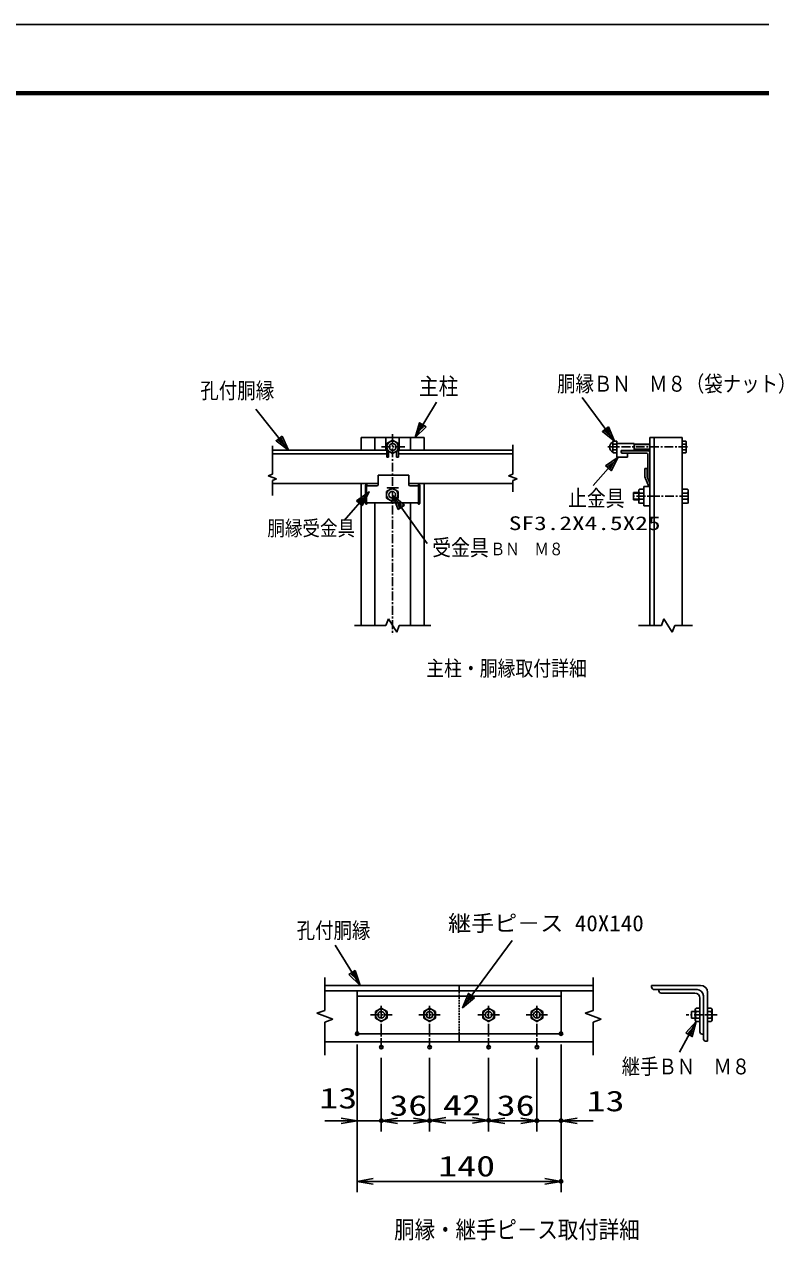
# Model space of a CAD drawing. Units: millimetres, scale not verified. Extents: x -4455 to 4455, y -3150 to 3150.
# Drawn here: x 369 to 2425, y -286 to 3150 of the extents above; entities that cross this region are included whole.
import ezdxf
from ezdxf.enums import TextEntityAlignment as Align

# ---------------------------------------------------------------- set-up
doc = ezdxf.new("R2010")
doc.units = ezdxf.units.MM
doc.header["$LTSCALE"] = 20
doc.header["$PDMODE"] = 32
doc.header["$PDSIZE"] = 10
doc.linetypes.add('USER2', pattern=[2, 1.25, -0.25, 0.25, -0.25])
doc.linetypes.add('USER3', pattern=[0.375, 0.25, -0.125])
for name, color, linetype, lineweight in [('0-0_1', 7, 'Continuous', 25), ('0-1_2', 7, 'Continuous', 25), ('0-2_0', 4, 'Continuous', 25), ('0-4_EXTCNT-LMEC0', 2, 'Continuous', 25), ('0-7_WAKU', 7, 'Continuous', 25)]:
    doc.layers.add(name, color=color, linetype=linetype, lineweight=lineweight)
doc.layers.add('0-5_DEFPOINTS', color=7, linetype='Continuous')
doc.styles.add('ＭＳ ゴシック', font='')
doc.styles.get('ＭＳ ゴシック').set_extended_font_data('MS Gothic')

# ---------------------------------------------------------------- blocks, each defined once
blk = doc.blocks.new('DARROWS')
at = {"layer": '0-2_0', "color": 2}
blk.add_line((0, 0), (-19.982, 0), dxfattribs=at)
blk.add_lwpolyline([(-20, -3.333), (0, 0), (-20, 3.333)], dxfattribs=at)
blk = doc.blocks.new('C54')
at = {"layer": '0-0_1', "color": 4}
blk.add_line((134851.1, 104894.6), (133050.8, 107334.7), dxfattribs=at)
blk.add_lwpolyline([(134521.3, 105695.2), (134851.1, 104894.6), (134183.4, 105445.9)], close=True, dxfattribs=at)
blk.add_lwpolyline([(134436.8, 105632.9), (134601.7, 105232.6), (134267.9, 105508.2)], dxfattribs=at)
blk = doc.blocks.new('C52')
at = {"layer": '0-0_1', "color": 4}
blk.add_line((123707.5, 105095.7), (124907.8, 107079.9), dxfattribs=at)
blk.add_lwpolyline([(124322, 105705.7), (123707.5, 105095.7), (123962.6, 105923.1)], close=True, dxfattribs=at)
blk.add_lwpolyline([(124232.1, 105760.1), (123924.9, 105455.1), (124052.5, 105868.8)], dxfattribs=at)
blk = doc.blocks.new('C51')
at = {"layer": '0-0_1', "color": 4}
blk.add_line((116624.1, 104388.2), (114811.1, 106684), dxfattribs=at)
blk.add_lwpolyline([(116268.3, 105177.6), (116624.1, 104388.2), (115938.7, 104917.3)], close=True, dxfattribs=at)
blk.add_lwpolyline([(116185.9, 105112.5), (116363.8, 104717.8), (116021.1, 104982.3)], dxfattribs=at)
blk = doc.blocks.new('C53')
at = {"layer": '0-0_1', "color": 4}
blk.add_line((135061, 104010.5), (133661.3, 102411.8), dxfattribs=at)
blk.add_lwpolyline([(134349.7, 103516.8), (135061, 104010.5), (134665.7, 103240.2)], close=True, dxfattribs=at)
blk.add_lwpolyline([(134428.7, 103447.7), (134784.4, 103694.5), (134586.7, 103309.3)], dxfattribs=at)

msp = doc.modelspace()

# ---------------------------------------------------------------- linework, layer by layer
at = {"layer": '0-0_1'}
for p, q in [((1485.4, 1995.98), (1309.32, 1995.98)), ((1309.32, 1995.98), (1309.32, 1960.61)), ((1347.89, 1995.98), (1347.89, 1960.61)), ((1378.74, 1960.61), (1378.74, 1995.98)), ((1415.98, 1960.61), (1415.98, 1995.98)), ((1446.83, 1995.98), (1446.83, 1960.61)), ((1485.4, 1995.98), (1485.4, 1960.61)), ((2116.4, 1995.98), (2116.4, 1470.99)), ((2206.4, 1995.98), (2116.4, 1995.98)), ((2128.4, 1995.98), (2128.4, 1470.99)), ((2206.4, 1995.98), (2206.4, 1470.99)), ((1381.23, 1960.61), (1061.4, 1960.61)), ((1397.36, 1988.42), (1381.23, 1979.11)), ((1381.23, 1979.11), (1381.23, 1941.72)), ((1413.49, 1979.11), (1397.36, 1988.42)), ((1413.49, 1941.72), (1413.49, 1979.11)), ((1733.32, 1960.61), (1413.49, 1960.61)), ((2072.19, 1979.9), (2023.97, 1979.9)), ((2072.19, 1959.81), (2036.02, 1959.81)), ((2036.03, 1955.79), (2036.02, 1959.81)), ((2112.38, 1958.8), (2036.02, 1958.8)), ((2072.19, 1979.9), (2072.19, 1959.81)), ((1381.23, 1950.82), (1061.4, 1950.82)), ((1386.23, 1941.72), (1381.23, 1941.72)), ((1386.23, 1957.6), (1386.23, 1941.72)), ((1408.49, 1941.72), (1408.49, 1957.6)), ((1413.49, 1941.72), (1408.49, 1941.72)), ((1733.32, 1950.82), (1413.49, 1950.82)), ((2023.97, 1953.78), (2023.97, 1941.72)), ((2023.97, 1941.72), (2054.11, 1941.72)), ((2107.36, 1952.77), (2039.04, 1952.77)), ((2054.11, 1941.72), (2054.11, 1952.77)), ((2110.37, 1949.76), (2110.37, 1881.44)), ((2108.36, 1909.57), (2102.33, 1909.57)), ((2102.33, 1909.57), (2102.33, 1886.25)), ((2108.36, 1909.57), (2108.36, 1887.47)), ((1356.46, 1868.03), (1061.4, 1868.03)), ((1309.32, 1868.03), (1309.32, 1470.98)), ((1733.32, 1868.03), (1442.88, 1868.03)), ((1485.4, 1868.03), (1485.4, 1470.98)), ((2099.78, 1859.04), (2099.78, 1805.7)), ((2116.4, 1859.04), (2099.78, 1859.04)), ((2102.33, 1886.25), (2113.79, 1859.04)), ((2108.36, 1887.47), (2116.4, 1868.37)), ((2116.4, 1878.43), (2113.38, 1878.43)), ((1380.28, 1827.11), (1396.41, 1817.8)), ((1396.41, 1817.8), (1412.54, 1827.11)), ((2085.11, 1843.04), (2070.44, 1843.04)), ((2070.44, 1843.04), (2070.44, 1821.7)), ((2085.11, 1821.7), (2070.44, 1821.7)), ((2085.11, 1846.7), (2085.11, 1818.04)), ((2099.78, 1852.37), (2087.51, 1852.37)), ((2099.78, 1841.04), (2087.51, 1841.04)), ((2099.78, 1823.7), (2087.51, 1823.7)), ((2221.37, 1852.37), (2206.44, 1852.37)), ((2221.35, 1841.04), (2206.44, 1841.04)), ((2221.37, 1823.7), (2206.44, 1823.7)), ((2223.77, 1846.71), (2223.77, 1818.02)), ((1347.89, 1813.3), (1347.89, 1470.99)), ((1446.83, 1813.3), (1446.83, 1470.99)), ((2099.78, 1812.37), (2087.51, 1812.37)), ((2116.4, 1805.7), (2099.78, 1805.7)), ((2221.41, 1812.37), (2206.44, 1812.37)), ((1208.12, 465.43), (1958.12, 465.43)), ((1208.12, 450.43), (1958.12, 450.43)), ((1298.12, 330.43), (1298.12, 450.43)), ((1583.12, 450.43), (1583.12, 465.43)), ((1868.12, 330.43), (1868.12, 450.43)), ((1298.12, 435.43), (1868.12, 435.43)), ((1381.75, 392.24), (1365.62, 401.56)), ((1381.75, 373.62), (1381.75, 392.24)), ((1516.75, 373.62), (1516.75, 392.24)), ((1681.75, 373.62), (1681.75, 392.24)), ((1816.75, 392.24), (1800.62, 401.56)), ((1816.75, 373.62), (1816.75, 392.24)), ((2243.13, 392.24), (2232.91, 392.24)), ((2256.03, 401.56), (2246.13, 401.56)), ((2256.03, 392.24), (2246.13, 392.24)), ((2287.81, 401.56), (2277.66, 401.56)), ((2287.66, 392.24), (2277.66, 392.24)), ((2290.72, 396.94), (2290.72, 369.01)), ((1349.5, 373.62), (1365.62, 364.31)), ((1365.62, 364.31), (1381.75, 373.62)), ((1784.5, 373.62), (1800.62, 364.31)), ((1800.62, 364.31), (1816.75, 373.62)), ((2243.13, 373.62), (2232.91, 373.62)), ((2256.03, 373.62), (2246.13, 373.62)), ((2256.03, 364.31), (2246.14, 364.31)), ((2287.77, 373.62), (2277.66, 373.62)), ((2287.7, 364.31), (2277.66, 364.31)), ((1298.12, 330.43), (1868.12, 330.43)), ((1583.12, 307.93), (1583.12, 330.43)), ((1208.12, 307.93), (1958.12, 307.93))]:
    msp.add_line(p, q, dxfattribs=at)
at = {"layer": '0-0_1', "color": 4, "linetype": 'USER2'}
for p, q in [((1397.36, 2005.92), (1397.36, 1445.52)), ((1431.6, 1969.8), (1363.65, 1969.8)), ((2221.78, 1969.86), (1998.52, 1969.85)), ((2223.77, 1832.37), (2067.47, 1832.37)), ((1365.62, 292.93), (1365.62, 412.93)), ((1500.62, 292.93), (1500.62, 412.93)), ((1665.62, 292.93), (1665.62, 412.93)), ((1800.62, 292.93), (1800.62, 412.93)), ((1335.62, 382.93), (1395.62, 382.93)), ((1470.62, 382.93), (1530.62, 382.93)), ((1695.62, 382.93), (1635.62, 382.93)), ((1830.62, 382.93), (1770.62, 382.93)), ((2304.86, 382.93), (2218.04, 382.93))]:
    msp.add_line(p, q, dxfattribs=at)
at = {"layer": '0-0_1', "color": 4}
for p, q in [((1061.4, 1972.77), (1061.4, 1908.67)), ((1733.32, 1975.65), (1733.32, 1904.67)), ((1049.66, 1889.13), (1061.4, 1893.41)), ((1721.57, 1889.13), (1733.32, 1893.41)), ((1733.32, 1900.39), (1733.32, 1893.41)), ((1049.66, 1889.13), (1073.15, 1880.58)), ((1073.15, 1880.58), (1061.4, 1876.31)), ((1721.57, 1889.13), (1745.06, 1880.58)), ((1745.06, 1880.58), (1733.32, 1876.31)), ((1733.32, 1876.31), (1733.32, 1844.05)), ((1397.36, 1835.36), (1493.7, 1700.08)), ((1397.36, 1835.36), (1413.15, 1795.05)), ((1430.26, 1807.22), (1397.36, 1835.36)), ((2085.11, 1840.9), (2070.44, 1840.9)), ((2085.11, 1823.84), (2070.44, 1823.84)), ((1409.53, 1818.25), (1417.43, 1798.09)), ((1425.98, 1804.18), (1409.53, 1818.25)), ((1413.15, 1795.05), (1430.26, 1807.22)), ((1378.74, 1470.98), (1385.51, 1489.61)), ((1409.21, 1452.36), (1385.51, 1489.61)), ((2148.51, 1470.98), (2155.29, 1489.61)), ((2178.98, 1452.36), (2155.29, 1489.61)), ((1378.74, 1470.98), (1290.7, 1470.98)), ((1409.21, 1452.36), (1415.98, 1470.98)), ((1504.02, 1470.98), (1415.98, 1470.98)), ((2148.51, 1470.98), (2084.53, 1470.98)), ((2178.98, 1452.36), (2185.76, 1470.98)), ((2235.09, 1470.99), (2185.76, 1470.98)), ((1592.84, 403.17), (1731.38, 590.56)), ((1306.13, 465.43), (1236.87, 577.91)), ((1208.12, 395.56), (1208.12, 487.93)), ((1275.17, 495.69), (1293.05, 506.7)), ((1185.62, 387.37), (1208.12, 395.56)), ((1185.62, 387.37), (1230.62, 370.99)), ((1935.62, 387.37), (1980.62, 370.99)), ((1208.12, 362.8), (1230.62, 370.99)), ((1208.12, 270.43), (1208.12, 362.8)), ((1958.12, 362.8), (1980.62, 370.99)), ((1958.12, 270.43), (1958.12, 362.8)), ((2246.14, 364.31), (2198.8, 279.06)), ((2216.57, 332.69), (2246.14, 364.31)), ((2221.16, 330.14), (2235.94, 345.95)), ((2235.94, 345.95), (2230.34, 325.04))]:
    msp.add_line(p, q, dxfattribs=at)
at = {"layer": '0-0_1', "color": 4, "linetype": 'USER3'}
msp.add_line((1583.12, 330.43), (1583.12, 450.43), dxfattribs=at)
at = {"layer": '0-0_1'}
for points in [[(1381.23, 1960.49), (1397.36, 1951.18), (1413.49, 1960.49)], [(1412.54, 1845.73), (1396.41, 1855.04), (1380.28, 1845.73)], [(1365.62, 401.56), (1349.5, 392.24), (1349.5, 373.62)], [(1516.75, 392.24), (1500.62, 401.56), (1484.5, 392.24), (1484.5, 373.62)], [(1681.75, 392.24), (1665.62, 401.56), (1649.5, 392.24), (1649.5, 373.62)], [(1800.62, 401.56), (1784.5, 392.24), (1784.5, 373.62)], [(1484.5, 373.62), (1500.62, 364.31), (1516.75, 373.62)], [(1649.5, 373.62), (1665.62, 364.31), (1681.75, 373.62)]]:
    msp.add_lwpolyline(points, dxfattribs=at)
at = {"layer": '0-0_1', "color": 4}
for points in [[(1293.05, 506.7), (1306.13, 465.43), (1275.17, 495.69)], [(1288.58, 503.95), (1295.12, 483.31), (1279.64, 498.44)], [(1935.62, 387.37), (1958.12, 395.56), (1958.12, 487.93)], [(1622.03, 433.82), (1605.33, 420.06), (1613.59, 440.06)], [(2246.14, 364.31), (2234.93, 322.49), (2216.57, 332.69)]]:
    msp.add_lwpolyline(points, dxfattribs=at)
msp.add_lwpolyline([(1626.25, 430.7), (1592.84, 403.17), (1609.37, 443.19)], close=True, dxfattribs=at)
at = {"layer": '0-0_1'}
for centre, radius in [((1397.36, 1969.8), 16.13), ((1397.36, 1969.8), 9.31), ((1396.41, 1836.42), 16.13), ((1396.41, 1836.42), 9.31), ((1365.62, 382.93), 16.13), ((1365.62, 382.93), 9.31), ((1500.62, 382.93), 16.13), ((1500.62, 382.93), 9.31), ((1665.62, 382.93), 16.13), ((1665.62, 382.93), 9.31), ((1800.62, 382.93), 16.13), ((1800.62, 382.93), 9.31)]:
    msp.add_circle(centre, radius, dxfattribs=at)
for centre, radius, start, end in [((2018.8, 1969.59), 15.29, 113.49933, 245.97135), ((2112.38, 1954.78), 4.02, 0, 90), ((2039.04, 1955.79), 3.01, 180.01749, 270), ((2107.36, 1949.76), 3.01, 0, 90), ((2113.38, 1881.41), 3.01, 179.99992, 270), ((2092.82, 1846.72), 7.75, 133.23149, 226.94679), ((2102.06, 1832.32), 16.94, 149.07794, 210.64148), ((2093.31, 1818), 8.14, 135.46316, 224.1324), ((2216.06, 1846.72), 7.75, 313.05395, 46.76926), ((2206.82, 1832.32), 16.94, 329.3584, 30.92194), ((2215.57, 1818), 8.14, 315.86685, 44.53607), ((2248.35, 436.13), 17.58, 0, 90), ((2258.12, 445.9), 19.54, 0, 90), ((2242.1, 429.88), 13.93, 0, 90), ((2259.13, 382.84), 15.99, 144.11156, 215.34193), ((2248.88, 396.98), 5.52, 120.9258, 239.92639), ((2274.72, 382.84), 15.99, 324.65771, 35.88809), ((2284.98, 396.98), 5.52, 300.07333, 59.07392), ((2248.4, 369.04), 5.21, 116.37906, 244.40222), ((2285.45, 369.04), 5.21, 295.59689, 63.62006)]:
    msp.add_arc(centre, radius, start, end, dxfattribs=at)
at = {"layer": '0-1_2'}
for p, q in [((2012.71, 1983.77), (2013.96, 1985.93)), ((2012.71, 1983.77), (2012.71, 1955.93)), ((2023.97, 1977.89), (2013.85, 1977.89)), ((2023.97, 1985.93), (2013.96, 1985.93)), ((2023.97, 1961.82), (2013.96, 1961.82)), ((2023.97, 1985.93), (2023.97, 1953.78)), ((2023.97, 1977.89), (2023.97, 1961.82)), ((2116.4, 1977.89), (2072.19, 1977.89)), ((2116.4, 1961.82), (2072.19, 1961.82)), ((2206.4, 1985.93), (2206.4, 1953.65)), ((2206.4, 1985.93), (2216.45, 1985.93)), ((2206.4, 1977.86), (2216.45, 1977.86)), ((2206.4, 1961.72), (2216.45, 1961.72)), ((2217.7, 1983.77), (2216.45, 1985.93)), ((2217.7, 1983.77), (2217.7, 1955.81)), ((2012.71, 1955.93), (2013.96, 1953.78)), ((2023.97, 1953.78), (2013.96, 1953.78)), ((2206.4, 1953.65), (2216.45, 1953.65)), ((2217.7, 1955.81), (2216.45, 1953.65)), ((2206.44, 1845.27), (2206.44, 1819.45)), ((2258.12, 465.43), (2121.37, 465.43)), ((2121.37, 465.43), (2121.37, 461.53)), ((2248.35, 453.71), (2129.18, 453.71)), ((2141.48, 453.1), (2141.48, 450)), ((2242.1, 443.81), (2147.67, 443.81)), ((2256.03, 335.45), (2256.03, 429.88)), ((2265.94, 316.96), (2265.94, 436.13)), ((2277.66, 445.9), (2277.66, 309.14)), ((2232.91, 392.24), (2232.91, 373.62)), ((2243.13, 396.9), (2243.13, 368.96)), ((2256.03, 399.06), (2256.03, 366.81)), ((2277.66, 399.06), (2277.66, 366.81)), ((2265.32, 329.26), (2262.23, 329.26)), ((2277.66, 309.14), (2273.75, 309.14))]:
    msp.add_line(p, q, dxfattribs=at)
at = {"layer": '0-1_2', "color": 4}
for p, q in [((2116.4, 1976.28), (2072.19, 1976.28)), ((2116.4, 1963.42), (2072.19, 1963.43))]:
    msp.add_line(p, q, dxfattribs=at)
at = {"layer": '0-1_2'}
for centre, radius, start, end in [((2027.25, 1983.77), 14.61, 179.99992, 203.62862), ((2027.25, 1955.93), 14.53, 156.03488, 179.99992), ((2041.71, 1970.09), 28.93, 164.30701, 196.61107), ((2191.08, 1969.79), 26.62, 342.35559, 17.65405), ((2203.11, 1983.77), 14.59, 336.1131, 0), ((2203.11, 1955.81), 14.59, 0, 23.88546), ((2129.18, 461.53), 7.81, 179.99992, 270), ((2147.67, 450), 6.19, 179.99992, 270), ((2262.23, 335.45), 6.19, 179.99992, 270), ((2273.75, 316.96), 7.81, 179.99992, 270)]:
    msp.add_arc(centre, radius, start, end, dxfattribs=at)
at = {"layer": '0-2_0', "color": 7}
for p, q in [((1442.88, 1891.36), (1356.46, 1891.36)), ((1356.46, 1891.36), (1356.46, 1864.24)), ((1442.88, 1864.24), (1442.88, 1891.36)), ((1321.45, 1812.16), (1321.45, 1862.56)), ((1323.45, 1864.56), (1324.18, 1864.56)), ((1324.18, 1864.56), (1323.45, 1864.56)), ((1324.65, 1859.24), (1324.65, 1815.3)), ((1326.18, 1861.24), (1326.18, 1862.56)), ((1353.46, 1861.24), (1326.65, 1861.24)), ((1381.63, 1855.79), (1413.44, 1855.79)), ((1413.44, 1855.79), (1413.44, 1855.74)), ((1468.52, 1861.24), (1445.88, 1861.24)), ((1468.52, 1861.19), (1468.52, 1861.24)), ((1468.54, 1861.24), (1468.54, 1862.56)), ((1470.07, 1859.24), (1470.07, 1815.3)), ((1471.27, 1864.56), (1470.54, 1864.56)), ((1470.54, 1864.56), (1471.27, 1864.56)), ((1473.27, 1812.16), (1473.27, 1862.56)), ((1380.28, 1845.73), (1380.28, 1827.11)), ((1412.54, 1845.73), (1412.54, 1827.11)), ((1323.43, 1810.45), (1324.18, 1810.45)), ((1326.18, 1812.45), (1326.18, 1813.3)), ((1326.65, 1813.3), (1468.52, 1813.3)), ((1468.52, 1813.3), (1468.52, 1813.35)), ((1468.54, 1812.45), (1468.54, 1813.3)), ((1471.29, 1810.45), (1470.54, 1810.45))]:
    msp.add_line(p, q, dxfattribs=at)
at = {"layer": '0-2_0', "color": 1}
for p, q in [((1298.12, 300.43), (1298.12, 57.35)), ((1298.12, 300.43), (1298.12, -112.07)), ((1868.12, 300.43), (1868.12, 57.35)), ((1868.12, 300.43), (1868.12, -112.07)), ((1365.62, 262.93), (1365.62, 57.35)), ((1365.62, 262.93), (1365.62, 57.35)), ((1500.62, 262.93), (1500.62, 57.35)), ((1500.62, 262.93), (1500.62, 58.35)), ((1665.62, 262.93), (1665.62, 58.35)), ((1665.62, 262.93), (1665.62, 57.35)), ((1800.62, 262.93), (1800.62, 57.35)), ((1800.62, 262.93), (1800.62, 57.35))]:
    msp.add_line(p, q, dxfattribs=at)
at = {"layer": '0-2_0', "color": 2}
for p, q in [((1253.12, 87.35), (1208.12, 87.35)), ((1298.12, 87.35), (1365.62, 87.35)), ((1410.62, 87.35), (1455.62, 87.35)), ((1410.62, 87.35), (1455.62, 87.35)), ((1545.62, 88.35), (1620.62, 88.35)), ((1710.62, 87.35), (1755.62, 87.35)), ((1755.62, 87.35), (1710.62, 87.35)), ((1800.62, 87.35), (1868.12, 87.35)), ((1913.12, 87.35), (1958.12, 87.35)), ((1343.12, -82.07), (1823.12, -82.07))]:
    msp.add_line(p, q, dxfattribs=at)
at = {"layer": '0-2_0', "color": 7}
msp.add_lwpolyline([(1381.63, 1855.79), (1381.63, 1855.74), (1413.44, 1855.74)], dxfattribs=at)
for centre, radius, start, end in [((1323.45, 1862.56), 2, 90, 180), ((1324.18, 1862.56), 2, 0, 90), ((1326.65, 1859.24), 2, 90, 180), ((1353.46, 1864.24), 3, 270, 0), ((1445.88, 1864.24), 3, 180, 270), ((1468.07, 1859.24), 2, 0, 90), ((1470.54, 1862.56), 2, 90, 180), ((1471.27, 1862.56), 2, 0, 90), ((1323.43, 1812.45), 2, 188.18645, 270), ((1324.18, 1812.45), 2, 270, 0), ((1326.65, 1815.3), 2, 180, 270), ((1468.07, 1815.3), 2, 270, 0), ((1470.54, 1812.45), 2, 180, 270), ((1471.29, 1812.45), 2, 270, 351.81355)]:
    msp.add_arc(centre, radius, start, end, dxfattribs=at)
at = {"layer": '0-4_EXTCNT-LMEC0', "color": 4}
for p, q in [((1061.4, 1908.67), (1061.4, 1893.41)), ((1733.32, 1904.67), (1733.32, 1900.39)), ((1061.4, 1876.31), (1061.4, 1834.61))]:
    msp.add_line(p, q, dxfattribs=at)
at = {"layer": '0-5_DEFPOINTS'}
for p in [(1298.12, 330.43), (1868.12, 330.43), (1365.62, 292.93), (1500.62, 292.93), (1665.62, 292.93), (1800.62, 292.93), (1365.62, 87.35), (1500.62, 87.35), (1665.62, 88.35), (1800.62, 87.35), (1868.12, 87.35), (1868.12, -82.07)]:
    msp.add_point(p, dxfattribs=at)
at = {"layer": '0-7_WAKU', "color": 3}
msp.add_lwpolyline([(-4454.91, 3150), (4455.09, 3150), (4455.09, -3150), (-4454.91, -3150)], close=True, dxfattribs=at)
at = {"layer": '0-7_WAKU'}
for points in [[(-4154.91, 2962.5), (4155.09, 2962.5), (4155.09, -2962.5), (-4154.91, -2962.5)], [(-4153.03, 2960.62), (4153.22, 2960.62), (4153.22, -2960.63), (-4153.03, -2960.63)], [(-4151.16, 2958.75), (4151.34, 2958.75), (4151.34, -2958.75), (-4151.16, -2958.75)], [(-4149.28, 2956.87), (4149.47, 2956.87), (4149.47, -2956.88), (-4149.28, -2956.88)], [(-4147.41, 2955), (4147.59, 2955), (4147.59, -2955), (-4147.41, -2955)]]:
    msp.add_lwpolyline(points, close=True, dxfattribs=at)

# ---------------------------------------------------------------- block references
at = {"layer": '0-2_0'}
for name, p, xscale, yscale in [('C54', (-4725.28, -3258.8), 0.05, 0.05), ('C51', (-4725.28, -3258.8), 0.05, 0.05), ('C52', (-4725.28, -3258.8), 0.05, 0.05), ('C53', (-4725.28, -3258.8), 0.05, 0.05), ('C53', (-5421.3, -3356.13), 0.05, 0.05), ('DARROWS', (1298.12, 87.35), 2.25, 2.25), ('DARROWS', (1500.62, 87.35), 2.25, 2.25), ('DARROWS', (1665.62, 88.35), 2.25, 2.25), ('DARROWS', (1800.62, 87.35), 2.25, 2.25), ('DARROWS', (1800.62, 87.35), 2.25, 2.25), ('DARROWS', (1868.12, -82.07), 2.25, 2.25)]:
    msp.add_blockref(name, p, dxfattribs=dict(at, xscale=xscale, yscale=yscale))
at = {"layer": '0-2_0', "xscale": 2.25, "yscale": 2.25, "rotation": 180}
for p in [(1365.62, 87.35), (1365.62, 87.35), (1500.62, 88.35), (1665.62, 87.35), (1868.12, 87.35), (1298.12, -82.07)]:
    msp.add_blockref('DARROWS', p, dxfattribs=at)

# ---------------------------------------------------------------- texts
at = {"layer": '0-0_1', "color": 4, "style": 'ＭＳ ゴシック'}
for s, height, width, p in [('主柱', 47.36, 0.85, (1471.06, 2101.09)), ('胴縁ＢＮ\u3000Ｍ８（袋ナット）', 44.37, 0.85, (1857.05, 2110.97)), ('孔付胴縁', 44.57, 0.85, (859.7, 2091.76)), ('止金具', 45.45, 0.85, (1887.54, 1790.28)), ('胴縁受金具', 42.29, 0.85, (1047.21, 1709.03)), ('受金具', 45.45, 0.85, (1508.01, 1652.48)), ('ＢＮ\u3000Ｍ８', 35.18, 0.85, (1671.05, 1656.71)), ('主柱・胴縁取付詳細', 43.02, 0.85, (1491.23, 1316.94)), ('継手ピ－ス 40X140', 44.98, 1.05, (1552.36, 603.17)), ('孔付胴縁', 44.43, 0.85, (1129.16, 583.46)), ('継手ＢＮ\u3000Ｍ８', 44.2, 0.85, (2037.85, 203.44)), ('胴縁・継手ピ－ス取付詳細', 49.31, 0.85, (1401.62, -256.55))]:
    msp.add_text(s, height=height, dxfattribs=dict(at, width=width)).set_placement(p, align=Align.BOTTOM_LEFT)
at = {"layer": '0-2_0', "color": 3, "style": 'ＭＳ ゴシック', "width": 1.35}
for s, p in [('13', (1192.45, 104.25)), ('36', (1388.12, 83.75)), ('42', (1538.12, 84.75)), ('36', (1688.12, 83.75)), ('13', (1939.45, 96.25)), ('140', (1524.62, -85.67))]:
    msp.add_text(s, height=57.77, dxfattribs=at).set_placement(p, align=Align.BOTTOM_LEFT)
at = {"layer": '0-4_EXTCNT-LMEC0', "color": 4, "style": 'ＭＳ ゴシック', "width": 1.35}
msp.add_text('SF3.2X4.5X25', height=38.48, dxfattribs=at).set_placement((1722.1, 1726.05), align=Align.BOTTOM_LEFT)

doc.saveas('drawing.dxf')
